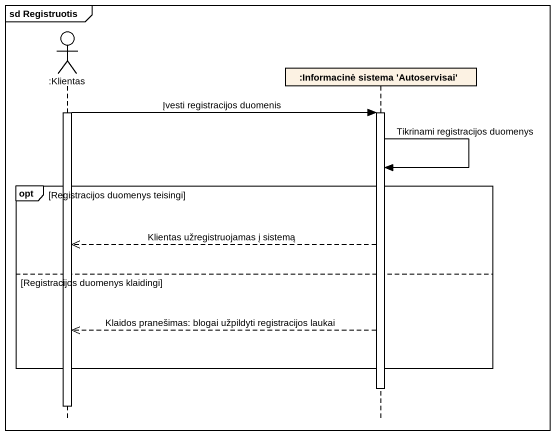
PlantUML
@startuml
mainframe sd Registruotis
hide footbox
actor ":Klientas" as Klientas
participant ":Informacinė sistema 'Autoservisai'" as Informacinė_sistema

activate Klientas
Klientas -> Informacinė_sistema : Įvesti registracijos duomenis
activate Informacinė_sistema
Informacinė_sistema -> Informacinė_sistema : Tikrinami registracijos duomenys
opt Registracijos duomenys teisingi
  Informacinė_sistema -->> Klientas : Klientas užregistruojamas į sistemą
else Registracijos duomenys klaidingi
  Informacinė_sistema -->> Klientas : Klaidos pranešimas: blogai užpildyti registracijos laukai
end
deactivate Informacinė_sistema
deactivate Klientas
@enduml
